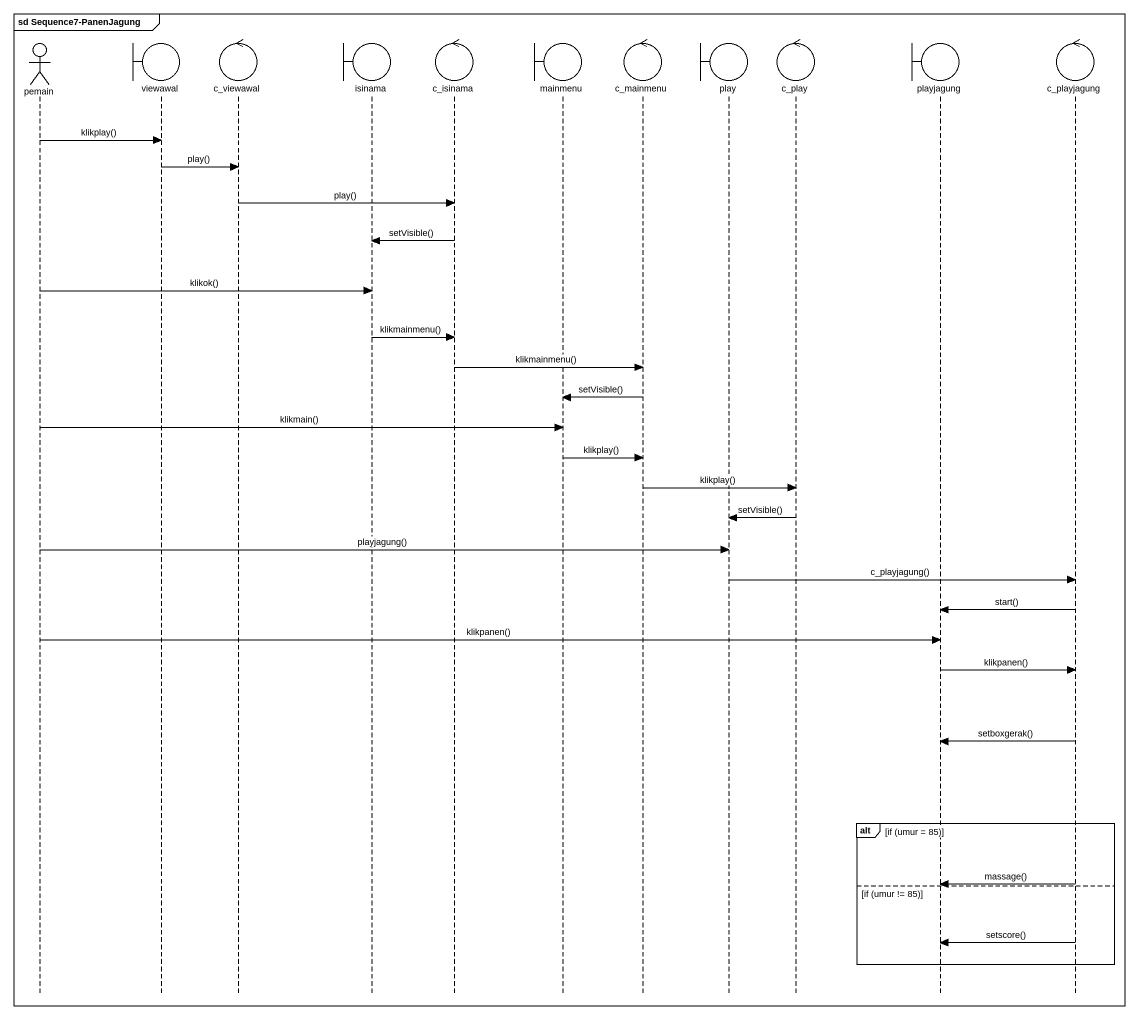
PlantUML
@startuml
mainframe sd Sequence7-PanenJagung
hide footbox
actor pemain
boundary viewawal
control c_viewawal
boundary isinama
control c_isinama
boundary mainmenu
control c_mainmenu
boundary play
control c_play
boundary playjagung
control c_playjagung

pemain -> viewawal : klikplay()
viewawal -> c_viewawal : play()
c_viewawal -> c_isinama : play()
c_isinama -> isinama : setVisible()
pemain -> isinama : klikok()
isinama -> c_isinama : klikmainmenu()
c_isinama -> c_mainmenu : klikmainmenu()
c_mainmenu -> mainmenu : setVisible()
pemain -> mainmenu : klikmain()
mainmenu -> c_mainmenu : klikplay()
c_mainmenu -> c_play : klikplay()
c_play -> play : setVisible()
pemain -> play : playjagung()
play -> c_playjagung : c_playjagung()
c_playjagung -> playjagung : start()
pemain -> playjagung : klikpanen()
playjagung -> c_playjagung : klikpanen()
c_playjagung -> playjagung : setboxgerak()
alt if (umur = 85)
  c_playjagung -> playjagung : massage()
else if (umur != 85)
  c_playjagung -> playjagung : setscore()
end
@enduml
